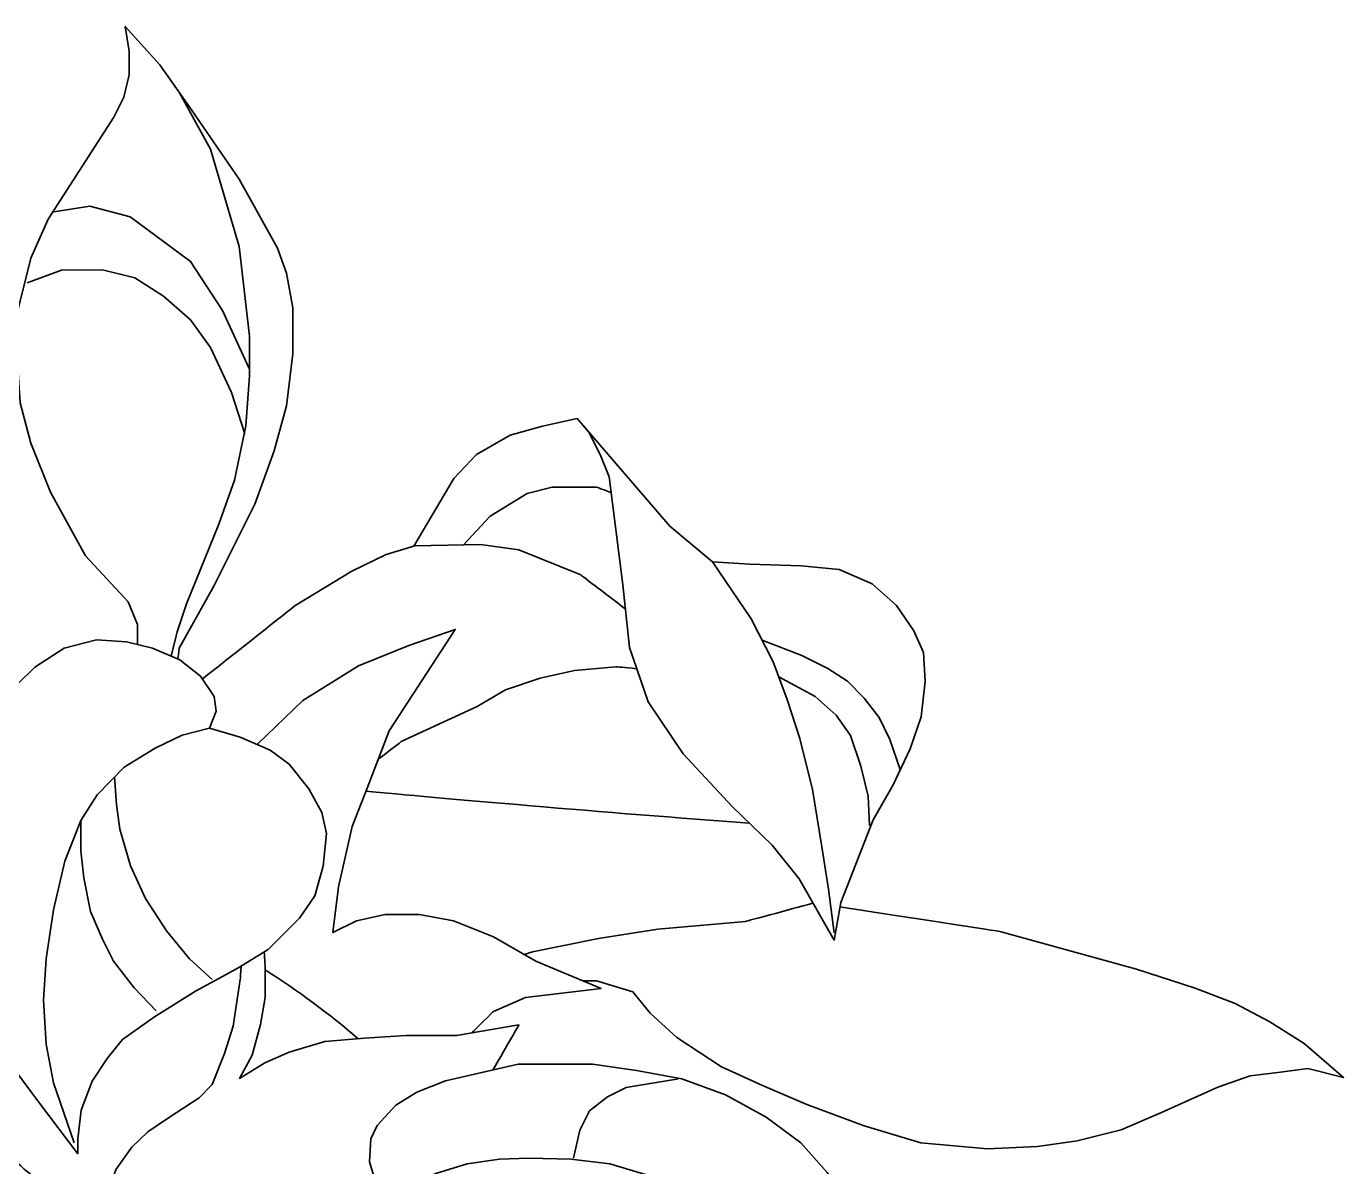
# Model space of a CAD drawing. Header units: millimetres. Extents: x -283 to 280, y -175 to 201.
# Drawn here: x 83.4 to 280.4, y 30.8 to 201.3 of the extents above; entities that cross this region are included whole.
import ezdxf

# ---------------------------------------------------------------- set-up
doc = ezdxf.new("R2010")
doc.units = ezdxf.units.MM
doc.layers.add('ceco.net 299', color=7, linetype='Continuous')

msp = doc.modelspace()

# ---------------------------------------------------------------- linework, layer by layer
at = {"layer": 'ceco.net 299', "color": 93, "lineweight": 35}
for points, knots in [([(106.11, 106.69), (106.2, 107.53), (106.29, 108.33), (106.29, 108.33), (106.29, 108.33), (106.29, 108.33), (111.55, 117.65), (111.55, 117.65), (111.55, 117.65), (111.55, 117.65), (117.61, 129.82), (117.61, 129.82), (117.61, 129.82), (117.61, 129.82), (120.52, 137.82), (120.52, 137.82), (120.52, 137.82), (120.52, 137.82), (122.35, 144.51), (122.35, 144.51), (122.35, 144.51), (122.35, 144.51), (123.27, 152.28), (123.27, 152.28), (123.27, 152.28), (123.27, 152.28), (123.27, 159.2), (123.27, 159.2), (123.27, 159.2), (123.27, 159.2), (122.35, 164.34), (122.35, 164.34), (122.35, 164.34), (122.35, 164.34), (120.98, 168.11), (120.98, 168.11), (120.98, 168.11), (120.98, 168.11), (115.27, 178.4), (115.27, 178.4), (115.27, 178.4), (115.27, 178.4), (108.12, 188.8), (108.12, 188.8), (108.12, 188.8), (108.12, 188.8), (103.38, 195.49), (103.38, 195.49), (103.38, 195.49), (103.38, 195.49), (98.23, 201.26), (98.23, 201.26), (98.23, 201.26), (98.23, 201.26), (98.81, 197.54), (98.81, 197.54), (98.81, 197.54), (98.81, 197.54), (98.81, 194), (98.81, 194), (98.81, 194), (98.81, 194), (98.01, 190.69), (98.01, 190.69), (98.01, 190.69), (98.01, 190.69), (96.52, 187.66), (96.52, 187.66), (96.52, 187.66), (96.52, 187.66), (86.69, 172.46), (86.69, 172.46), (86.69, 172.46), (86.69, 172.46), (84.12, 166.63), (84.12, 166.63), (84.12, 166.63), (84.12, 166.63), (82.23, 158.97), (82.23, 158.97), (82.23, 158.97), (82.23, 158.97), (82.12, 150.97), (82.12, 150.97), (82.12, 150.97), (82.12, 150.97), (82.52, 144.97), (82.52, 144.97), (82.52, 144.97), (82.52, 144.97), (84.12, 138.97), (84.12, 138.97), (84.12, 138.97), (84.12, 138.97), (87.03, 131.65), (87.03, 131.65), (87.03, 131.65), (87.03, 131.65), (92.29, 122.11), (92.29, 122.11), (92.29, 122.11), (92.29, 122.11), (98.69, 115.25), (98.69, 115.25), (98.69, 115.25), (98.69, 115.25), (100.06, 111.82), (100.06, 111.82), (100.06, 111.82), (100.06, 111.82), (100.06, 110.23), (100.06, 108.86)], [0.0174767, 0.0174767, 0.0174767, 0.0174767, 0.0333333, 0.0333333, 0.0333333, 0.0333333, 0.0666667, 0.0666667, 0.0666667, 0.0666667, 0.1, 0.1, 0.1, 0.1, 0.1333333, 0.1333333, 0.1333333, 0.1333333, 0.1666667, 0.1666667, 0.1666667, 0.1666667, 0.2, 0.2, 0.2, 0.2, 0.2333333, 0.2333333, 0.2333333, 0.2333333, 0.2666667, 0.2666667, 0.2666667, 0.2666667, 0.3, 0.3, 0.3, 0.3, 0.3333333, 0.3333333, 0.3333333, 0.3333333, 0.3666667, 0.3666667, 0.3666667, 0.3666667, 0.4, 0.4, 0.4, 0.4, 0.4333333, 0.4333333, 0.4333333, 0.4333333, 0.4666667, 0.4666667, 0.4666667, 0.4666667, 0.5, 0.5, 0.5, 0.5, 0.5333333, 0.5333333, 0.5333333, 0.5333333, 0.5666667, 0.5666667, 0.5666667, 0.5666667, 0.6, 0.6, 0.6, 0.6, 0.6333333, 0.6333333, 0.6333333, 0.6333333, 0.6666667, 0.6666667, 0.6666667, 0.6666667, 0.7, 0.7, 0.7, 0.7, 0.7333333, 0.7333333, 0.7333333, 0.7333333, 0.7666667, 0.7666667, 0.7666667, 0.7666667, 0.8, 0.8, 0.8, 0.8, 0.8333333, 0.8333333, 0.8333333, 0.8333333, 0.8666667, 0.8666667, 0.8666667, 0.8666667, 0.9, 0.9, 0.9, 0.9, 0.9189611, 0.9189611, 0.9189611, 0.9189611]), ([(105.1, 107.11), (105.1, 107.11), (106.01, 110.73), (106.01, 110.73), (106.01, 110.73), (106.01, 110.73), (107.38, 114.91), (107.38, 114.91), (107.38, 114.91), (107.38, 114.91), (112.24, 126.85), (112.24, 126.85), (112.24, 126.85), (112.24, 126.85), (114.58, 133.42), (114.58, 133.42), (114.58, 133.42), (114.58, 133.42), (116.24, 141.54), (116.24, 141.54), (116.24, 141.54), (116.24, 141.54), (116.81, 148.97), (116.81, 148.97), (116.81, 148.97), (116.81, 148.97), (116.81, 154.97), (116.81, 154.97), (116.81, 154.97), (116.81, 154.97), (115.27, 168.34), (115.27, 168.34), (115.27, 168.34), (115.27, 168.34), (110.98, 182.91), (110.98, 182.91), (110.98, 182.91), (110.98, 182.91), (106.33, 191.33), (106.33, 191.33)], [0, 0, 0, 0, 0.1, 0.1, 0.1, 0.1, 0.2, 0.2, 0.2, 0.2, 0.3, 0.3, 0.3, 0.3, 0.4, 0.4, 0.4, 0.4, 0.5, 0.5, 0.5, 0.5, 0.6, 0.6, 0.6, 0.6, 0.7, 0.7, 0.7, 0.7, 0.8, 0.8, 0.8, 0.8, 0.9, 0.9, 0.9, 0.9, 1, 1, 1, 1]), ([(116.75, 150.11), (116.75, 150.11), (112.75, 158.8), (112.75, 158.8), (112.75, 158.8), (112.75, 158.8), (108.01, 166.11), (108.01, 166.11), (108.01, 166.11), (108.01, 166.11), (98.98, 172.8), (98.98, 172.8), (98.98, 172.8), (98.98, 172.8), (92.92, 174.4), (92.92, 174.4), (92.92, 174.4), (92.92, 174.4), (87.26, 173.48), (87.26, 173.48)], [0, 0, 0, 0, 0.2, 0.2, 0.2, 0.2, 0.4, 0.4, 0.4, 0.4, 0.6, 0.6, 0.6, 0.6, 0.8, 0.8, 0.8, 0.8, 1, 1, 1, 1]), ([(116.12, 140.34), (116.12, 140.34), (114.12, 146.51), (114.12, 146.51), (114.12, 146.51), (114.12, 146.51), (110.98, 153.25), (110.98, 153.25), (110.98, 153.25), (110.98, 153.25), (108.01, 157.37), (108.01, 157.37), (108.01, 157.37), (108.01, 157.37), (103.95, 160.91), (103.95, 160.91), (103.95, 160.91), (103.95, 160.91), (99.66, 163.65), (99.66, 163.65), (99.66, 163.65), (99.66, 163.65), (94.81, 164.85), (94.81, 164.85), (94.81, 164.85), (94.81, 164.85), (88.69, 164.8), (88.69, 164.8), (88.69, 164.8), (88.69, 164.8), (83.55, 162.91), (83.55, 162.91)], [0, 0, 0, 0, 0.125, 0.125, 0.125, 0.125, 0.25, 0.25, 0.25, 0.25, 0.375, 0.375, 0.375, 0.375, 0.5, 0.5, 0.5, 0.5, 0.625, 0.625, 0.625, 0.625, 0.75, 0.75, 0.75, 0.75, 0.875, 0.875, 0.875, 0.875, 1, 1, 1, 1]), ([(141.38, 123.54), (141.38, 123.54), (147.38, 133.65), (147.38, 133.65), (147.38, 133.65), (147.38, 133.65), (150.76, 137.25), (150.76, 137.25), (150.76, 137.25), (150.76, 137.25), (155.79, 140.17), (155.79, 140.17), (155.79, 140.17), (155.79, 140.17), (160.64, 141.48), (160.64, 141.48), (160.64, 141.48), (160.64, 141.48), (165.79, 142.62), (165.79, 142.62)], [0, 0, 0, 0, 0.2, 0.2, 0.2, 0.2, 0.4, 0.4, 0.4, 0.4, 0.6, 0.6, 0.6, 0.6, 0.8, 0.8, 0.8, 0.8, 1, 1, 1, 1]), ([(165.79, 142.62), (165.79, 142.62), (179.67, 126.56), (179.67, 126.56), (179.67, 126.56), (179.67, 126.56), (186.07, 121.19), (186.07, 121.19), (186.07, 121.19), (186.07, 121.19), (191.62, 120.85), (191.62, 120.85), (191.62, 120.85), (191.62, 120.85), (199.33, 120.62), (199.33, 120.62), (199.33, 120.62), (199.33, 120.62), (204.99, 120.05), (204.99, 120.05), (204.99, 120.05), (204.99, 120.05), (209.91, 117.93), (209.91, 117.93), (209.91, 117.93), (209.91, 117.93), (213.56, 114.68), (213.56, 114.68), (213.56, 114.68), (213.56, 114.68), (216.14, 110.9), (216.14, 110.9), (216.14, 110.9), (216.14, 110.9), (217.62, 107.65), (217.62, 107.65), (217.62, 107.65), (217.62, 107.65), (217.85, 103.3), (217.85, 103.3), (217.85, 103.3), (217.85, 103.3), (217.28, 98.05), (217.28, 98.05), (217.28, 98.05), (217.28, 98.05), (215.62, 93.25), (215.62, 93.25), (215.62, 93.25), (215.62, 93.25), (213.05, 87.87), (213.05, 87.87), (213.05, 87.87), (213.05, 87.87), (210.08, 82.62), (210.08, 82.62), (210.08, 82.62), (210.08, 82.62), (205.22, 70.27), (205.22, 70.27), (205.22, 70.27), (205.22, 70.27), (204.25, 64.67), (204.25, 64.67), (204.25, 64.67), (204.25, 64.67), (198.99, 73.81), (198.99, 73.81), (198.99, 73.81), (198.99, 73.81), (194.99, 78.84), (194.99, 78.84), (194.99, 78.84), (194.99, 78.84), (188.99, 84.62), (188.99, 84.62), (188.99, 84.62), (188.99, 84.62), (181.67, 92.5), (181.67, 92.5), (181.67, 92.5), (181.67, 92.5), (176.42, 100.27), (176.42, 100.27), (176.42, 100.27), (176.42, 100.27), (173.62, 108.39), (173.62, 108.39), (173.62, 108.39), (173.62, 108.39), (172.64, 117.76), (172.64, 117.76), (172.64, 117.76), (172.64, 117.76), (170.59, 133.94), (170.59, 133.94), (170.59, 133.94), (170.59, 133.94), (169.27, 137.25), (169.27, 137.25), (169.27, 137.25), (169.27, 137.25), (167.56, 140.57), (167.56, 140.57), (167.56, 140.57), (167.56, 140.57), (165.79, 142.62), (165.79, 142.62), (165.79, 142.62), (165.79, 142.62), (165.79, 142.62), (165.79, 142.62)], [0, 0, 0, 0, 0.035714, 0.035714, 0.035714, 0.035714, 0.071429, 0.071429, 0.071429, 0.071429, 0.107143, 0.107143, 0.107143, 0.107143, 0.142857, 0.142857, 0.142857, 0.142857, 0.178571, 0.178571, 0.178571, 0.178571, 0.214286, 0.214286, 0.214286, 0.214286, 0.25, 0.25, 0.25, 0.25, 0.285714, 0.285714, 0.285714, 0.285714, 0.321429, 0.321429, 0.321429, 0.321429, 0.357143, 0.357143, 0.357143, 0.357143, 0.392857, 0.392857, 0.392857, 0.392857, 0.428571, 0.428571, 0.428571, 0.428571, 0.464286, 0.464286, 0.464286, 0.464286, 0.5, 0.5, 0.5, 0.5, 0.535714, 0.535714, 0.535714, 0.535714, 0.571429, 0.571429, 0.571429, 0.571429, 0.607143, 0.607143, 0.607143, 0.607143, 0.642857, 0.642857, 0.642857, 0.642857, 0.678571, 0.678571, 0.678571, 0.678571, 0.714286, 0.714286, 0.714286, 0.714286, 0.75, 0.75, 0.75, 0.75, 0.785714, 0.785714, 0.785714, 0.785714, 0.821429, 0.821429, 0.821429, 0.821429, 0.857143, 0.857143, 0.857143, 0.857143, 0.892857, 0.892857, 0.892857, 0.892857, 0.928571, 0.928571, 0.928571, 0.928571, 0.964286, 0.964286, 0.964286, 0.964286, 1, 1, 1, 1]), ([(170.89, 131.58), (170.12, 131.86), (168.64, 132.39), (168.64, 132.39), (168.64, 132.39), (168.64, 132.39), (162.07, 132.39), (162.07, 132.39), (162.07, 132.39), (162.07, 132.39), (158.36, 131.42), (158.36, 131.42), (158.36, 131.42), (158.36, 131.42), (152.81, 128.05), (152.81, 128.05), (152.81, 128.05), (152.81, 128.05), (148.81, 123.76), (148.81, 123.76)], [0.051558, 0.051558, 0.051558, 0.051558, 0.2, 0.2, 0.2, 0.2, 0.4, 0.4, 0.4, 0.4, 0.6, 0.6, 0.6, 0.6, 0.8, 0.8, 0.8, 0.8, 1, 1, 1, 1]), ([(173.01, 114.2), (169.81, 116.63), (166.36, 119.25), (166.36, 119.25), (166.36, 119.25), (166.36, 119.25), (157.1, 123.02), (157.1, 123.02), (157.1, 123.02), (157.1, 123.02), (151.38, 123.82), (151.38, 123.82), (151.38, 123.82), (151.38, 123.82), (141.55, 123.59), (141.55, 123.59), (141.55, 123.59), (141.55, 123.59), (137.27, 122.33), (137.27, 122.33), (137.27, 122.33), (137.27, 122.33), (132.12, 119.82), (132.12, 119.82), (132.12, 119.82), (132.12, 119.82), (123.72, 114.73), (123.72, 114.73), (123.72, 114.73), (123.72, 114.73), (116.19, 108.78), (109.77, 103.7)], [1.0178969, 1.0178969, 1.0178969, 1.0178969, 1.0384615, 1.0384615, 1.0384615, 1.0384615, 1.0769231, 1.0769231, 1.0769231, 1.0769231, 1.1153846, 1.1153846, 1.1153846, 1.1153846, 1.1538462, 1.1538462, 1.1538462, 1.1538462, 1.1923077, 1.1923077, 1.1923077, 1.1923077, 1.2307692, 1.2307692, 1.2307692, 1.2307692, 1.2692308, 1.2692308, 1.2692308, 1.2692308, 1.2912765, 1.2912765, 1.2912765, 1.2912765]), ([(186.07, 121.19), (186.07, 121.19), (191.85, 112.68), (191.85, 112.68), (191.85, 112.68), (191.85, 112.68), (195.1, 106.28), (195.1, 106.28), (195.1, 106.28), (195.1, 106.28), (197.22, 100.62), (197.22, 100.62), (197.22, 100.62), (197.22, 100.62), (199.1, 94.79), (199.1, 94.79), (199.1, 94.79), (199.1, 94.79), (200.99, 87.19), (200.99, 87.19), (200.99, 87.19), (200.99, 87.19), (202.42, 78.61), (202.42, 78.61), (202.42, 78.61), (202.42, 78.61), (203.39, 72.27), (203.39, 72.27), (203.39, 72.27), (203.39, 72.27), (204.25, 65.76), (204.25, 65.76)], [0, 0, 0, 0, 0.125, 0.125, 0.125, 0.125, 0.25, 0.25, 0.25, 0.25, 0.375, 0.375, 0.375, 0.375, 0.5, 0.5, 0.5, 0.5, 0.625, 0.625, 0.625, 0.625, 0.75, 0.75, 0.75, 0.75, 0.875, 0.875, 0.875, 0.875, 1, 1, 1, 1]), ([(118, 93.9), (118.05, 93.98), (118.08, 94.02), (118.08, 94.02), (118.08, 94.02), (118.08, 94.02), (124.77, 100.48), (124.77, 100.48), (124.77, 100.48), (124.77, 100.48), (133.11, 105.68), (133.11, 105.68), (133.11, 105.68), (133.11, 105.68), (140.65, 108.7), (140.65, 108.7), (140.65, 108.7), (140.65, 108.7), (147.57, 111.11), (147.57, 111.11), (147.57, 111.11), (147.57, 111.11), (137.68, 95.96), (137.68, 95.96), (137.68, 95.96), (137.68, 95.96), (134.42, 87.39), (134.42, 87.39), (134.42, 87.39), (134.42, 87.39), (132.19, 81.67), (132.19, 81.67), (132.19, 81.67), (132.19, 81.67), (130.14, 72.64), (130.14, 72.64), (130.14, 72.64), (130.14, 72.64), (129.28, 65.79), (129.28, 65.79), (129.28, 65.79), (129.28, 65.79), (132.82, 67.56), (132.82, 67.56), (132.82, 67.56), (132.82, 67.56), (137.11, 68.47), (137.11, 68.47), (137.11, 68.47), (137.11, 68.47), (142.25, 68.47), (142.25, 68.47), (142.25, 68.47), (142.25, 68.47), (147.34, 67.56), (147.34, 67.56), (147.34, 67.56), (147.34, 67.56), (153.28, 65.16), (153.28, 65.16), (153.28, 65.16), (153.28, 65.16), (159.63, 61.5), (159.63, 61.5), (159.63, 61.5), (159.63, 61.5), (169.4, 57.44), (169.4, 57.44), (169.4, 57.44), (169.4, 57.44), (158.08, 56.07), (158.08, 56.07), (158.08, 56.07), (158.08, 56.07), (153.28, 54.01), (153.28, 54.01), (153.28, 54.01), (153.28, 54.01), (150.53, 51.26), (150.04, 50.77)], [0.7132989, 0.7132989, 0.7132989, 0.7132989, 0.7142857, 0.7142857, 0.7142857, 0.7142857, 0.7272727, 0.7272727, 0.7272727, 0.7272727, 0.7402597, 0.7402597, 0.7402597, 0.7402597, 0.7532468, 0.7532468, 0.7532468, 0.7532468, 0.7662338, 0.7662338, 0.7662338, 0.7662338, 0.7792208, 0.7792208, 0.7792208, 0.7792208, 0.7922078, 0.7922078, 0.7922078, 0.7922078, 0.8051948, 0.8051948, 0.8051948, 0.8051948, 0.8181818, 0.8181818, 0.8181818, 0.8181818, 0.8311688, 0.8311688, 0.8311688, 0.8311688, 0.8441558, 0.8441558, 0.8441558, 0.8441558, 0.8571429, 0.8571429, 0.8571429, 0.8571429, 0.8701299, 0.8701299, 0.8701299, 0.8701299, 0.8831169, 0.8831169, 0.8831169, 0.8831169, 0.8961039, 0.8961039, 0.8961039, 0.8961039, 0.9090909, 0.9090909, 0.9090909, 0.9090909, 0.9220779, 0.9220779, 0.9220779, 0.9220779, 0.9350649, 0.9350649, 0.9350649, 0.9350649, 0.9480519, 0.9480519, 0.9480519, 0.9480519, 0.9598931, 0.9598931, 0.9598931, 0.9598931]), ([(110.81, 96.33), (110.81, 96.33), (115.44, 95.02), (115.44, 95.02), (115.44, 95.02), (115.44, 95.02), (119.89, 93.07), (119.89, 93.07), (119.89, 93.07), (119.89, 93.07), (122.75, 90.96), (122.75, 90.96), (122.75, 90.96), (122.75, 90.96), (125.67, 87.3), (125.67, 87.3), (125.67, 87.3), (125.67, 87.3), (127.61, 83.76), (127.61, 83.76), (127.61, 83.76), (127.61, 83.76), (128.35, 80.62), (128.35, 80.62), (128.35, 80.62), (128.35, 80.62), (127.84, 75.7), (127.84, 75.7), (127.84, 75.7), (127.84, 75.7), (126.58, 71.3), (126.58, 71.3), (126.58, 71.3), (126.58, 71.3), (124.3, 67.93), (124.3, 67.93), (124.3, 67.93), (124.3, 67.93), (119.61, 63.24), (119.61, 63.24), (119.61, 63.24), (119.61, 63.24), (114.98, 60.44), (114.98, 60.44), (114.98, 60.44), (114.98, 60.44), (108.75, 57.01), (108.75, 57.01), (108.75, 57.01), (108.75, 57.01), (102.58, 53.18), (102.58, 53.18), (102.58, 53.18), (102.58, 53.18), (97.83, 49.81), (97.83, 49.81), (97.83, 49.81), (97.83, 49.81), (95.55, 46.95), (95.55, 46.95), (95.55, 46.95), (95.55, 46.95), (93.26, 43.58), (93.26, 43.58), (93.26, 43.58), (93.26, 43.58), (91.66, 39.24), (91.66, 39.24), (91.66, 39.24), (91.66, 39.24), (91.15, 34.95), (91.15, 34.95), (91.15, 34.95), (91.15, 34.95), (91.15, 32.72), (91.15, 32.72), (91.15, 32.72), (91.15, 32.72), (85.43, 40.27), (85.43, 40.27), (85.43, 40.27), (85.43, 40.27), (81.83, 45.12), (81.83, 45.12), (81.83, 45.12), (81.83, 45.12), (78.98, 50.33), (78.98, 50.33), (78.98, 50.33), (78.98, 50.33), (76.92, 55.24), (76.92, 55.24), (76.92, 55.24), (76.92, 55.24), (75.15, 60.96), (75.15, 60.96), (75.15, 60.96), (75.15, 60.96), (74.06, 67.7), (74.06, 67.7), (74.06, 67.7), (74.06, 67.7), (73.55, 75.47), (73.55, 75.47), (73.55, 75.47), (73.55, 75.47), (73.95, 81.24), (73.95, 81.24), (73.95, 81.24), (73.95, 81.24), (74.92, 87.02), (74.92, 87.02), (74.92, 87.02), (74.92, 87.02), (76.69, 93.02), (76.69, 93.02), (76.69, 93.02), (76.69, 93.02), (79.78, 99.25), (79.78, 99.25), (79.78, 99.25), (79.78, 99.25), (82.12, 102.9), (82.12, 102.9), (82.12, 102.9), (82.12, 102.9), (84.69, 105.48), (84.69, 105.48), (84.69, 105.48), (84.69, 105.48), (89.09, 108.33), (89.09, 108.33), (89.09, 108.33), (89.09, 108.33), (93.95, 109.53), (93.95, 109.53), (93.95, 109.53), (93.95, 109.53), (98.41, 109.25), (98.41, 109.25), (98.41, 109.25), (98.41, 109.25), (102.29, 108.33), (102.29, 108.33), (102.29, 108.33), (102.29, 108.33), (106.41, 106.56), (106.41, 106.56), (106.41, 106.56), (106.41, 106.56), (109.49, 104.1), (109.49, 104.1), (109.49, 104.1), (109.49, 104.1), (111.55, 101.07), (111.55, 101.07), (111.55, 101.07), (111.55, 101.07), (111.84, 98.9), (111.84, 98.9), (111.84, 98.9), (111.84, 98.9), (110.81, 96.33), (110.81, 96.33), (110.81, 96.33), (110.81, 96.33), (110.81, 96.33), (110.81, 96.33)], [0, 0, 0, 0, 0.02381, 0.02381, 0.02381, 0.02381, 0.047619, 0.047619, 0.047619, 0.047619, 0.071429, 0.071429, 0.071429, 0.071429, 0.095238, 0.095238, 0.095238, 0.095238, 0.119048, 0.119048, 0.119048, 0.119048, 0.142857, 0.142857, 0.142857, 0.142857, 0.166667, 0.166667, 0.166667, 0.166667, 0.190476, 0.190476, 0.190476, 0.190476, 0.214286, 0.214286, 0.214286, 0.214286, 0.238095, 0.238095, 0.238095, 0.238095, 0.261905, 0.261905, 0.261905, 0.261905, 0.285714, 0.285714, 0.285714, 0.285714, 0.309524, 0.309524, 0.309524, 0.309524, 0.333333, 0.333333, 0.333333, 0.333333, 0.357143, 0.357143, 0.357143, 0.357143, 0.380952, 0.380952, 0.380952, 0.380952, 0.404762, 0.404762, 0.404762, 0.404762, 0.428571, 0.428571, 0.428571, 0.428571, 0.452381, 0.452381, 0.452381, 0.452381, 0.47619, 0.47619, 0.47619, 0.47619, 0.5, 0.5, 0.5, 0.5, 0.52381, 0.52381, 0.52381, 0.52381, 0.547619, 0.547619, 0.547619, 0.547619, 0.571429, 0.571429, 0.571429, 0.571429, 0.595238, 0.595238, 0.595238, 0.595238, 0.619048, 0.619048, 0.619048, 0.619048, 0.642857, 0.642857, 0.642857, 0.642857, 0.666667, 0.666667, 0.666667, 0.666667, 0.690476, 0.690476, 0.690476, 0.690476, 0.714286, 0.714286, 0.714286, 0.714286, 0.738095, 0.738095, 0.738095, 0.738095, 0.761905, 0.761905, 0.761905, 0.761905, 0.785714, 0.785714, 0.785714, 0.785714, 0.809524, 0.809524, 0.809524, 0.809524, 0.833333, 0.833333, 0.833333, 0.833333, 0.857143, 0.857143, 0.857143, 0.857143, 0.880952, 0.880952, 0.880952, 0.880952, 0.904762, 0.904762, 0.904762, 0.904762, 0.928571, 0.928571, 0.928571, 0.928571, 0.952381, 0.952381, 0.952381, 0.952381, 0.97619, 0.97619, 0.97619, 0.97619, 1, 1, 1, 1]), ([(193.47, 109.49), (193.47, 109.49), (199.39, 107.19), (199.39, 107.19), (199.39, 107.19), (199.39, 107.19), (203.28, 105.25), (203.28, 105.25), (203.28, 105.25), (203.28, 105.25), (206.25, 103.36), (206.25, 103.36), (206.25, 103.36), (206.25, 103.36), (208.71, 100.85), (208.71, 100.85), (208.71, 100.85), (208.71, 100.85), (210.99, 97.93), (210.99, 97.93), (210.99, 97.93), (210.99, 97.93), (212.59, 94.67), (212.59, 94.67), (212.59, 94.67), (212.59, 94.67), (214.14, 90.16), (214.14, 90.16)], [0, 0, 0, 0, 0.142857, 0.142857, 0.142857, 0.142857, 0.285714, 0.285714, 0.285714, 0.285714, 0.428571, 0.428571, 0.428571, 0.428571, 0.571429, 0.571429, 0.571429, 0.571429, 0.714286, 0.714286, 0.714286, 0.714286, 0.857143, 0.857143, 0.857143, 0.857143, 1, 1, 1, 1]), ([(136.06, 91.7), (137.92, 93.12), (139.51, 94.34), (139.51, 94.34), (139.51, 94.34), (139.51, 94.34), (150.87, 99.59), (150.87, 99.59), (150.87, 99.59), (150.87, 99.59), (155.1, 102.1), (155.1, 102.1), (155.1, 102.1), (155.1, 102.1), (160.3, 103.82), (160.3, 103.82), (160.3, 103.82), (160.3, 103.82), (165.39, 104.96), (165.39, 104.96), (165.39, 104.96), (165.39, 104.96), (171.62, 105.53), (171.62, 105.53), (171.62, 105.53), (171.62, 105.53), (172.92, 105.41), (174.7, 105.24)], [1.0585282, 1.0585282, 1.0585282, 1.0585282, 1.1, 1.1, 1.1, 1.1, 1.2, 1.2, 1.2, 1.2, 1.3, 1.3, 1.3, 1.3, 1.4, 1.4, 1.4, 1.4, 1.5, 1.5, 1.5, 1.5, 1.6, 1.6, 1.6, 1.6, 1.631565, 1.631565, 1.631565, 1.631565]), ([(195.95, 104.01), (195.95, 104.01), (201.39, 101.07), (201.39, 101.07), (201.39, 101.07), (201.39, 101.07), (204.53, 98.27), (204.53, 98.27), (204.53, 98.27), (204.53, 98.27), (206.71, 95.25), (206.71, 95.25), (206.71, 95.25), (206.71, 95.25), (208.25, 90.67), (208.25, 90.67), (208.25, 90.67), (208.25, 90.67), (209.33, 86.16), (209.33, 86.16), (209.33, 86.16), (209.33, 86.16), (209.51, 81.82), (209.51, 81.82)], [0, 0, 0, 0, 0.166667, 0.166667, 0.166667, 0.166667, 0.333333, 0.333333, 0.333333, 0.333333, 0.5, 0.5, 0.5, 0.5, 0.666667, 0.666667, 0.666667, 0.666667, 0.833333, 0.833333, 0.833333, 0.833333, 1, 1, 1, 1]), ([(110.81, 96.33), (110.81, 96.33), (106.75, 95.3), (106.75, 95.3), (106.75, 95.3), (106.75, 95.3), (102.69, 93.36), (102.69, 93.36), (102.69, 93.36), (102.69, 93.36), (98.06, 90.5), (98.06, 90.5), (98.06, 90.5), (98.06, 90.5), (94.01, 86.39), (94.01, 86.39), (94.01, 86.39), (94.01, 86.39), (91.61, 82.56), (91.61, 82.56), (91.61, 82.56), (91.61, 82.56), (89.21, 76.44), (89.21, 76.44), (89.21, 76.44), (89.21, 76.44), (87.49, 69.19), (87.49, 69.19), (87.49, 69.19), (87.49, 69.19), (86.4, 61.87), (86.4, 61.87), (86.4, 61.87), (86.4, 61.87), (86, 55.7), (86, 55.7), (86, 55.7), (86, 55.7), (86.4, 49.13), (86.4, 49.13), (86.4, 49.13), (86.4, 49.13), (87.49, 43.35), (87.49, 43.35), (87.49, 43.35), (87.49, 43.35), (90.58, 34.38), (90.58, 34.38)], [0, 0, 0, 0, 0.083333, 0.083333, 0.083333, 0.083333, 0.166667, 0.166667, 0.166667, 0.166667, 0.25, 0.25, 0.25, 0.25, 0.333333, 0.333333, 0.333333, 0.333333, 0.416667, 0.416667, 0.416667, 0.416667, 0.5, 0.5, 0.5, 0.5, 0.583333, 0.583333, 0.583333, 0.583333, 0.666667, 0.666667, 0.666667, 0.666667, 0.75, 0.75, 0.75, 0.75, 0.833333, 0.833333, 0.833333, 0.833333, 0.916667, 0.916667, 0.916667, 0.916667, 1, 1, 1, 1]), ([(96.64, 89.06), (96.64, 89.06), (96.92, 84.96), (96.92, 84.96), (96.92, 84.96), (96.92, 84.96), (97.43, 81.24), (97.43, 81.24), (97.43, 81.24), (97.43, 81.24), (99.04, 75.76), (99.04, 75.76), (99.04, 75.76), (99.04, 75.76), (101.26, 70.9), (101.26, 70.9), (101.26, 70.9), (101.26, 70.9), (104.41, 66.04), (104.41, 66.04), (104.41, 66.04), (104.41, 66.04), (107.84, 61.87), (107.84, 61.87), (107.84, 61.87), (107.84, 61.87), (111.21, 58.78), (111.21, 58.78)], [0, 0, 0, 0, 0.142857, 0.142857, 0.142857, 0.142857, 0.285714, 0.285714, 0.285714, 0.285714, 0.428571, 0.428571, 0.428571, 0.428571, 0.571429, 0.571429, 0.571429, 0.571429, 0.714286, 0.714286, 0.714286, 0.714286, 0.857143, 0.857143, 0.857143, 0.857143, 1, 1, 1, 1]), ([(91.61, 82.56), (91.61, 82.56), (91.61, 77.99), (91.61, 77.99), (91.61, 77.99), (91.61, 77.99), (92.06, 73.99), (92.06, 73.99), (92.06, 73.99), (92.06, 73.99), (93.03, 68.96), (93.03, 68.96), (93.03, 68.96), (93.03, 68.96), (94.81, 64.78), (94.81, 64.78), (94.81, 64.78), (94.81, 64.78), (96.46, 61.53), (96.46, 61.53), (96.46, 61.53), (96.46, 61.53), (99.55, 57.53), (99.55, 57.53), (99.55, 57.53), (99.55, 57.53), (102.86, 54.1), (102.86, 54.1)], [0, 0, 0, 0, 0.142857, 0.142857, 0.142857, 0.142857, 0.285714, 0.285714, 0.285714, 0.285714, 0.428571, 0.428571, 0.428571, 0.428571, 0.571429, 0.571429, 0.571429, 0.571429, 0.714286, 0.714286, 0.714286, 0.714286, 0.857143, 0.857143, 0.857143, 0.857143, 1, 1, 1, 1]), ([(201.08, 70.17), (199.59, 69.77), (191, 67.46), (191, 67.46), (191, 67.46), (191, 67.46), (177.86, 66.32), (177.86, 66.32), (177.86, 66.32), (177.86, 66.32), (169, 64.89), (169, 64.89), (169, 64.89), (169, 64.89), (159.11, 62.89), (159.11, 62.89), (159.11, 62.89), (159.11, 62.89), (158.61, 62.75), (157.85, 62.53)], [0.802476, 0.802476, 0.802476, 0.802476, 0.8285714, 0.8285714, 0.8285714, 0.8285714, 0.8571429, 0.8571429, 0.8571429, 0.8571429, 0.8857143, 0.8857143, 0.8857143, 0.8857143, 0.9142857, 0.9142857, 0.9142857, 0.9142857, 0.9210513, 0.9210513, 0.9210513, 0.9210513]), ([(166.6, 58.6), (167.76, 58.6), (168.71, 58.6), (168.71, 58.6), (168.71, 58.6), (168.71, 58.6), (174.14, 56.95), (174.14, 56.95), (174.14, 56.95), (174.14, 56.95), (176.71, 53.75), (176.71, 53.75), (176.71, 53.75), (176.71, 53.75), (180.71, 50.09), (180.71, 50.09), (180.71, 50.09), (180.71, 50.09), (187.4, 45.74), (187.4, 45.74), (187.4, 45.74), (187.4, 45.74), (193.51, 42.94), (193.51, 42.94), (193.51, 42.94), (193.51, 42.94), (200.14, 40.09), (200.14, 40.09), (200.14, 40.09), (200.14, 40.09), (208.72, 36.89), (208.72, 36.89), (208.72, 36.89), (208.72, 36.89), (217.23, 34.37), (217.23, 34.37), (217.23, 34.37), (217.23, 34.37), (227.18, 33.46), (227.18, 33.46), (227.18, 33.46), (227.18, 33.46), (234.66, 33.8), (234.66, 33.8), (234.66, 33.8), (234.66, 33.8), (240.61, 34.66), (240.61, 34.66), (240.61, 34.66), (240.61, 34.66), (247.18, 36.31), (247.18, 36.31), (247.18, 36.31), (247.18, 36.31), (253.18, 38.89), (253.18, 38.89), (253.18, 38.89), (253.18, 38.89), (261.64, 42.66), (261.64, 42.66), (261.64, 42.66), (261.64, 42.66), (266.44, 44.37), (266.44, 44.37), (266.44, 44.37), (266.44, 44.37), (271.01, 44.94), (271.01, 44.94), (271.01, 44.94), (271.01, 44.94), (275.07, 45.46), (275.07, 45.46), (275.07, 45.46), (275.07, 45.46), (280.44, 44.14), (280.44, 44.14), (280.44, 44.14), (280.44, 44.14), (274.55, 49.23), (274.55, 49.23), (274.55, 49.23), (274.55, 49.23), (269.41, 52.43), (269.41, 52.43), (269.41, 52.43), (269.41, 52.43), (264.21, 55.17), (264.21, 55.17), (264.21, 55.17), (264.21, 55.17), (258.21, 57.46), (258.21, 57.46), (258.21, 57.46), (258.21, 57.46), (249.46, 60.32), (249.46, 60.32), (249.46, 60.32), (249.46, 60.32), (229.23, 65.92), (229.23, 65.92), (229.23, 65.92), (229.23, 65.92), (212.75, 68.46), (205.11, 69.64)], [1.0744874, 1.0744874, 1.0744874, 1.0744874, 1.0857143, 1.0857143, 1.0857143, 1.0857143, 1.1142857, 1.1142857, 1.1142857, 1.1142857, 1.1428571, 1.1428571, 1.1428571, 1.1428571, 1.1714286, 1.1714286, 1.1714286, 1.1714286, 1.2, 1.2, 1.2, 1.2, 1.2285714, 1.2285714, 1.2285714, 1.2285714, 1.2571429, 1.2571429, 1.2571429, 1.2571429, 1.2857143, 1.2857143, 1.2857143, 1.2857143, 1.3142857, 1.3142857, 1.3142857, 1.3142857, 1.3428571, 1.3428571, 1.3428571, 1.3428571, 1.3714286, 1.3714286, 1.3714286, 1.3714286, 1.4, 1.4, 1.4, 1.4, 1.4285714, 1.4285714, 1.4285714, 1.4285714, 1.4571429, 1.4571429, 1.4571429, 1.4571429, 1.4857143, 1.4857143, 1.4857143, 1.4857143, 1.5142857, 1.5142857, 1.5142857, 1.5142857, 1.5428571, 1.5428571, 1.5428571, 1.5428571, 1.5714286, 1.5714286, 1.5714286, 1.5714286, 1.6, 1.6, 1.6, 1.6, 1.6285714, 1.6285714, 1.6285714, 1.6285714, 1.6571429, 1.6571429, 1.6571429, 1.6571429, 1.6857143, 1.6857143, 1.6857143, 1.6857143, 1.7142857, 1.7142857, 1.7142857, 1.7142857, 1.7428571, 1.7428571, 1.7428571, 1.7428571, 1.7714286, 1.7714286, 1.7714286, 1.7714286, 1.7933749, 1.7933749, 1.7933749, 1.7933749]), ([(119.01, 62.88), (119.08, 61.8), (119.15, 60.73), (119.15, 60.73), (119.15, 60.73), (119.15, 60.73), (119.15, 56.1), (119.15, 56.1), (119.15, 56.1), (119.15, 56.1), (118.47, 52.04), (118.47, 52.04), (118.47, 52.04), (118.47, 52.04), (117.21, 47.47), (117.21, 47.47), (117.21, 47.47), (117.21, 47.47), (115.32, 43.98), (115.32, 43.98), (115.32, 43.98), (115.32, 43.98), (119.09, 46.33), (119.09, 46.33), (119.09, 46.33), (119.09, 46.33), (122.75, 47.93), (122.75, 47.93), (122.75, 47.93), (122.75, 47.93), (128.07, 49.53), (128.07, 49.53), (128.07, 49.53), (128.07, 49.53), (134.01, 49.98), (134.01, 49.98), (134.01, 49.98), (134.01, 49.98), (140.18, 50.38), (140.18, 50.38), (140.18, 50.38), (140.18, 50.38), (147.78, 50.38), (147.78, 50.38), (147.78, 50.38), (147.78, 50.38), (157.1, 51.98), (157.1, 51.98), (157.1, 51.98), (157.1, 51.98), (155.4, 49.04), (153.2, 45.24)], [1.0089816, 1.0089816, 1.0089816, 1.0089816, 1.0178571, 1.0178571, 1.0178571, 1.0178571, 1.0357143, 1.0357143, 1.0357143, 1.0357143, 1.0535714, 1.0535714, 1.0535714, 1.0535714, 1.0714286, 1.0714286, 1.0714286, 1.0714286, 1.0892857, 1.0892857, 1.0892857, 1.0892857, 1.1071429, 1.1071429, 1.1071429, 1.1071429, 1.125, 1.125, 1.125, 1.125, 1.1428571, 1.1428571, 1.1428571, 1.1428571, 1.1607143, 1.1607143, 1.1607143, 1.1607143, 1.1785714, 1.1785714, 1.1785714, 1.1785714, 1.1964286, 1.1964286, 1.1964286, 1.1964286, 1.2142857, 1.2142857, 1.2142857, 1.2142857, 1.2206328, 1.2206328, 1.2206328, 1.2206328]), ([(75.34, 37.24), (79.05, 34.01), (84.52, 29.24), (84.52, 29.24), (84.52, 29.24), (84.52, 29.24), (86, 27.07), (86, 27.07), (86, 27.07), (86, 27.07), (87.15, 24.32), (87.15, 24.32), (87.15, 24.32), (87.15, 24.32), (87.15, 20.95), (87.15, 20.95), (87.15, 20.95), (87.15, 20.95), (86.4, 17.92), (86.4, 17.92), (86.4, 17.92), (86.4, 17.92), (93.66, 21.46), (93.66, 21.46), (93.66, 21.46), (93.66, 21.46), (95.32, 26.49), (95.32, 26.49), (95.32, 26.49), (95.32, 26.49), (96.86, 30.44), (96.86, 30.44), (96.86, 30.44), (96.86, 30.44), (99.21, 33.69), (99.21, 33.69), (99.21, 33.69), (99.21, 33.69), (101.61, 35.98), (101.61, 35.98), (101.61, 35.98), (101.61, 35.98), (104.69, 38.1), (104.69, 38.1), (104.69, 38.1), (104.69, 38.1), (109.26, 41.07), (109.26, 41.07), (109.26, 41.07), (109.26, 41.07), (111.21, 43.07), (111.21, 43.07), (111.21, 43.07), (111.21, 43.07), (113.09, 47.7), (113.09, 47.7), (113.09, 47.7), (113.09, 47.7), (114.35, 51.81), (114.35, 51.81), (114.35, 51.81), (114.35, 51.81), (115.44, 58.78), (115.44, 58.78), (115.44, 58.78), (115.44, 58.78), (115.5, 59.77), (115.57, 60.8)], [0.6667626, 0.6667626, 0.6667626, 0.6667626, 0.6785714, 0.6785714, 0.6785714, 0.6785714, 0.6964286, 0.6964286, 0.6964286, 0.6964286, 0.7142857, 0.7142857, 0.7142857, 0.7142857, 0.7321429, 0.7321429, 0.7321429, 0.7321429, 0.75, 0.75, 0.75, 0.75, 0.7678571, 0.7678571, 0.7678571, 0.7678571, 0.7857143, 0.7857143, 0.7857143, 0.7857143, 0.8035714, 0.8035714, 0.8035714, 0.8035714, 0.8214286, 0.8214286, 0.8214286, 0.8214286, 0.8392857, 0.8392857, 0.8392857, 0.8392857, 0.8571429, 0.8571429, 0.8571429, 0.8571429, 0.875, 0.875, 0.875, 0.875, 0.8928571, 0.8928571, 0.8928571, 0.8928571, 0.9107143, 0.9107143, 0.9107143, 0.9107143, 0.9285714, 0.9285714, 0.9285714, 0.9285714, 0.9464286, 0.9464286, 0.9464286, 0.9464286, 0.9549248, 0.9549248, 0.9549248, 0.9549248]), ([(132.55, 19.73), (132.82, 20.56), (133.04, 21.24), (133.04, 21.24), (133.04, 21.24), (133.04, 21.24), (136.7, 25.81), (136.7, 25.81), (136.7, 25.81), (136.7, 25.81), (135.44, 29.24), (135.44, 29.24), (135.44, 29.24), (135.44, 29.24), (135.44, 29.24), (135.44, 29.24), (135.44, 29.24), (134.75, 31.52), (134.75, 31.52), (134.75, 31.52), (134.75, 31.52), (134.98, 34.95), (134.98, 34.95), (134.98, 34.95), (134.98, 34.95), (135.9, 36.95), (135.9, 36.95), (135.9, 36.95), (135.9, 36.95), (138.7, 39.98), (138.7, 39.98), (138.7, 39.98), (138.7, 39.98), (141.84, 41.92), (141.84, 41.92), (141.84, 41.92), (141.84, 41.92), (146.13, 43.64), (146.13, 43.64), (146.13, 43.64), (146.13, 43.64), (156.99, 46.1), (156.99, 46.1), (156.99, 46.1), (156.99, 46.1), (168.13, 46.1), (168.13, 46.1), (168.13, 46.1), (168.13, 46.1), (174.7, 45.18), (174.7, 45.18), (174.7, 45.18), (174.7, 45.18), (181.45, 43.92), (181.45, 43.92), (181.45, 43.92), (181.45, 43.92), (188.02, 41.52), (188.02, 41.52), (188.02, 41.52), (188.02, 41.52), (194.08, 38.21), (194.08, 38.21), (194.08, 38.21), (194.08, 38.21), (199.28, 34.38), (199.28, 34.38), (199.28, 34.38), (199.28, 34.38), (203.22, 29.92), (203.22, 29.92), (203.22, 29.92), (203.22, 29.92), (206.71, 24.95), (206.71, 24.95), (206.71, 24.95), (206.71, 24.95), (209.56, 19.24), (209.56, 19.24), (209.56, 19.24), (209.56, 19.24), (211.96, 13.35), (211.96, 13.35), (211.96, 13.35), (211.96, 13.35), (213.45, 6.83), (213.45, 6.83), (213.45, 6.83), (213.45, 6.83), (215.28, -5.57), (215.28, -5.57), (215.28, -5.57), (215.28, -5.57), (215.85, -16.31), (215.85, -16.31), (215.85, -16.31), (215.85, -16.31), (215.85, -27.06), (215.85, -27.06), (215.85, -27.06), (215.85, -27.06), (212.88, -21.45), (212.88, -21.45), (212.88, -21.45), (212.88, -21.45), (208.02, -15.34), (208.02, -15.34), (208.02, -15.34), (208.02, -15.34), (200.82, -9.4), (200.82, -9.4), (200.82, -9.4), (200.82, -9.4), (191.68, -5.34), (191.68, -5.34), (191.68, -5.34), (191.68, -5.34), (180.76, -2.48), (180.76, -2.48), (180.76, -2.48), (180.76, -2.48), (172.3, -1.85), (172.3, -1.85), (172.3, -1.85), (172.3, -1.85), (170.18, -1.87), (168.14, -1.88)], [0.9175104, 0.9175104, 0.9175104, 0.9175104, 0.9268293, 0.9268293, 0.9268293, 0.9268293, 0.9512195, 0.9512195, 0.9512195, 0.9512195, 0.9756098, 0.9756098, 0.9756098, 0.9756098, 1, 1, 1, 1.0243902, 1.0243902, 1.0243902, 1.0243902, 1.0487805, 1.0487805, 1.0487805, 1.0487805, 1.0731707, 1.0731707, 1.0731707, 1.0731707, 1.097561, 1.097561, 1.097561, 1.097561, 1.1219512, 1.1219512, 1.1219512, 1.1219512, 1.1463415, 1.1463415, 1.1463415, 1.1463415, 1.1707317, 1.1707317, 1.1707317, 1.1707317, 1.195122, 1.195122, 1.195122, 1.195122, 1.2195122, 1.2195122, 1.2195122, 1.2195122, 1.2439024, 1.2439024, 1.2439024, 1.2439024, 1.2682927, 1.2682927, 1.2682927, 1.2682927, 1.2926829, 1.2926829, 1.2926829, 1.2926829, 1.3170732, 1.3170732, 1.3170732, 1.3170732, 1.3414634, 1.3414634, 1.3414634, 1.3414634, 1.3658537, 1.3658537, 1.3658537, 1.3658537, 1.3902439, 1.3902439, 1.3902439, 1.3902439, 1.4146341, 1.4146341, 1.4146341, 1.4146341, 1.4390244, 1.4390244, 1.4390244, 1.4390244, 1.4634146, 1.4634146, 1.4634146, 1.4634146, 1.4878049, 1.4878049, 1.4878049, 1.4878049, 1.5121951, 1.5121951, 1.5121951, 1.5121951, 1.5365854, 1.5365854, 1.5365854, 1.5365854, 1.5609756, 1.5609756, 1.5609756, 1.5609756, 1.5853659, 1.5853659, 1.5853659, 1.5853659, 1.6097561, 1.6097561, 1.6097561, 1.6097561, 1.6341463, 1.6341463, 1.6341463, 1.6341463, 1.6585366, 1.6585366, 1.6585366, 1.6585366, 1.6711819, 1.6711819, 1.6711819, 1.6711819]), ([(165.27, 32.09), (165.27, 32.09), (166.19, 36.27), (166.19, 36.27), (166.19, 36.27), (166.19, 36.27), (167.67, 39.12), (167.67, 39.12), (167.67, 39.12), (167.67, 39.12), (170.36, 41.24), (170.36, 41.24), (170.36, 41.24), (170.36, 41.24), (173.16, 42.61), (173.16, 42.61), (173.16, 42.61), (173.16, 42.61), (180.99, 43.92), (180.99, 43.92)], [0, 0, 0, 0, 0.2, 0.2, 0.2, 0.2, 0.4, 0.4, 0.4, 0.4, 0.6, 0.6, 0.6, 0.6, 0.8, 0.8, 0.8, 0.8, 1, 1, 1, 1]), ([(137.27, 26.27), (137.27, 26.27), (144.7, 29.75), (144.7, 29.75), (144.7, 29.75), (144.7, 29.75), (149.38, 31.24), (149.38, 31.24), (149.38, 31.24), (149.38, 31.24), (154.18, 31.92), (154.18, 31.92), (154.18, 31.92), (154.18, 31.92), (158.59, 32.09), (158.59, 32.09), (158.59, 32.09), (158.59, 32.09), (164.87, 31.92), (164.87, 31.92), (164.87, 31.92), (164.87, 31.92), (170.7, 31.24), (170.7, 31.24), (170.7, 31.24), (170.7, 31.24), (182.99, 27.52), (182.99, 27.52), (182.99, 27.52), (182.99, 27.52), (194.7, 21.06), (194.7, 21.06), (194.7, 21.06), (194.7, 21.06), (203.05, 13.86), (203.05, 13.86), (203.05, 13.86), (203.05, 13.86), (206.48, 9.23), (206.48, 9.23), (206.48, 9.23), (206.48, 9.23), (209.39, 4.03), (209.39, 4.03), (209.39, 4.03), (209.39, 4.03), (211.79, -1.62), (211.79, -1.62), (211.79, -1.62), (211.79, -1.62), (213.74, -7.74), (213.74, -7.74), (213.74, -7.74), (213.74, -7.74), (214.99, -14.71), (214.99, -14.71), (214.99, -14.71), (214.99, -14.71), (215.85, -21.91), (215.85, -21.91)], [0, 0, 0, 0, 0.066667, 0.066667, 0.066667, 0.066667, 0.133333, 0.133333, 0.133333, 0.133333, 0.2, 0.2, 0.2, 0.2, 0.266667, 0.266667, 0.266667, 0.266667, 0.333333, 0.333333, 0.333333, 0.333333, 0.4, 0.4, 0.4, 0.4, 0.466667, 0.466667, 0.466667, 0.466667, 0.533333, 0.533333, 0.533333, 0.533333, 0.6, 0.6, 0.6, 0.6, 0.666667, 0.666667, 0.666667, 0.666667, 0.733333, 0.733333, 0.733333, 0.733333, 0.8, 0.8, 0.8, 0.8, 0.866667, 0.866667, 0.866667, 0.866667, 0.933333, 0.933333, 0.933333, 0.933333, 1, 1, 1, 1])]:
    msp.add_open_spline(points, degree=3, knots=knots, dxfattribs=at)
for points in [[(191.54, 82.16), (170.87, 83.63), (144.18, 86.01), (134.24, 86.91)], [(133.08, 49.91), (128.72, 53.65), (124.06, 57.1), (119.15, 60.23)]]:
    msp.add_open_spline(points, degree=3, dxfattribs=at)

doc.saveas('drawing.dxf')
